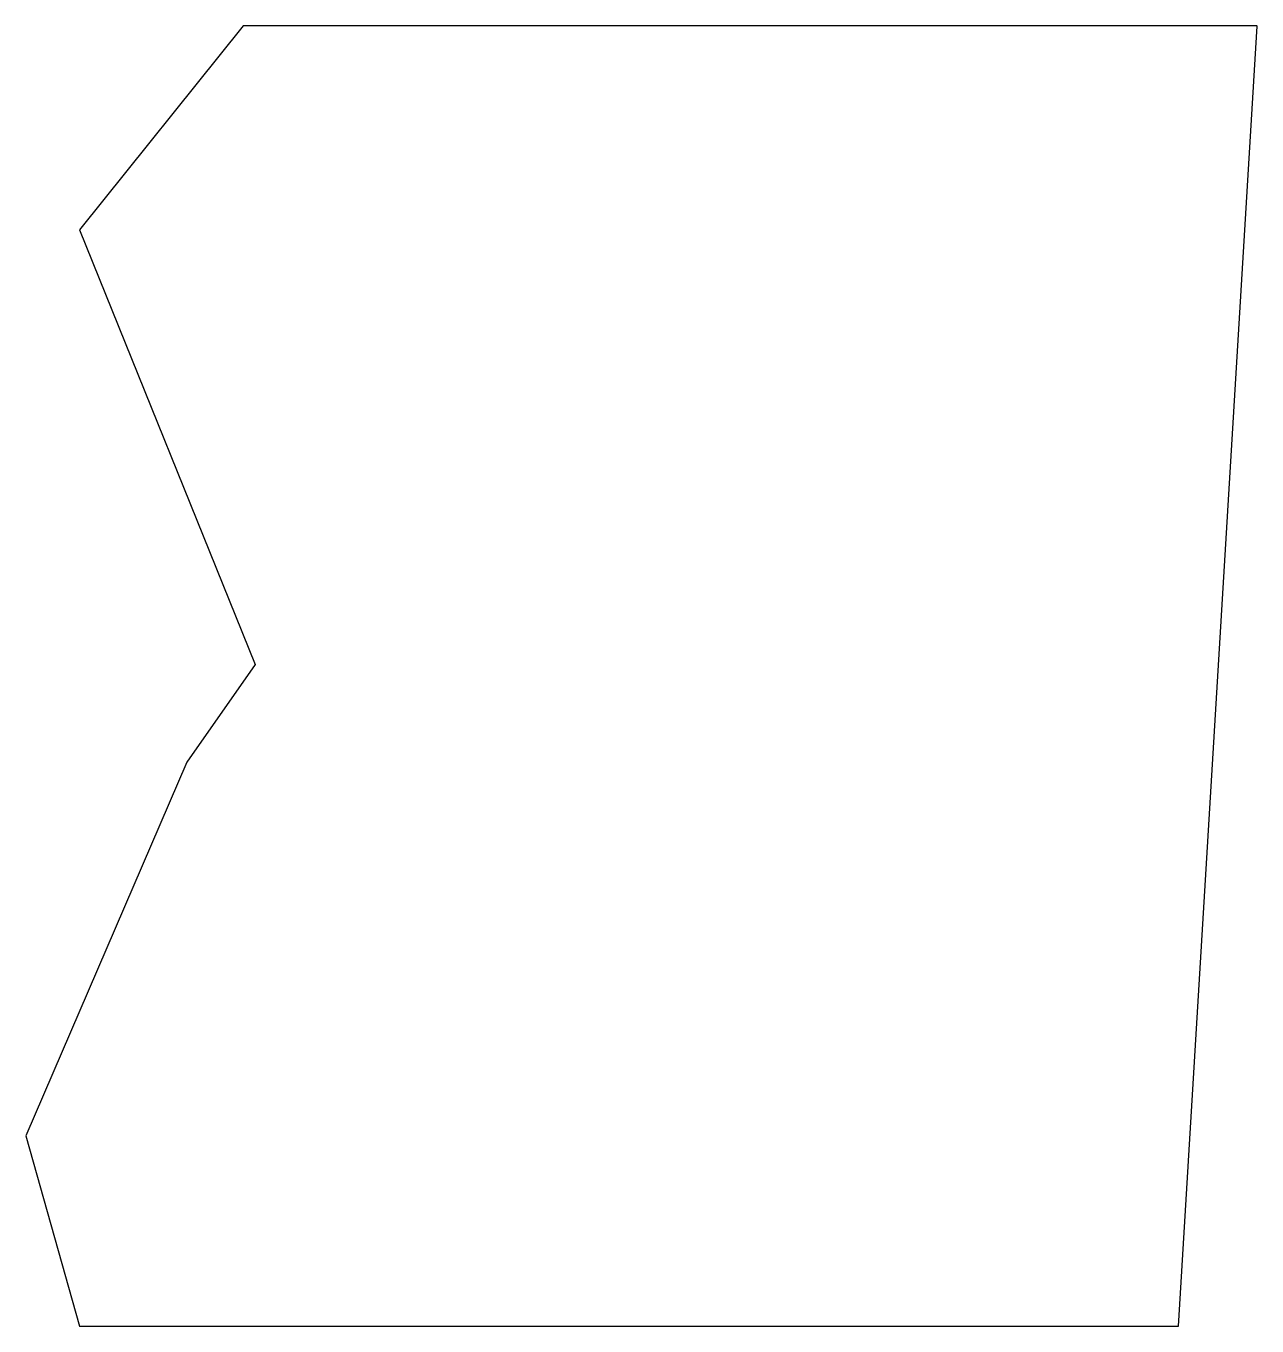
# Model space of a CAD drawing. Extents: x -2 to 43.9, y 0 to 48.5.
import ezdxf

# ---------------------------------------------------------------- set-up
doc = ezdxf.new("R2010")
doc.units = 0
doc.layers.add('1', color=7, linetype='CONTINUOUS')

msp = doc.modelspace()

# ---------------------------------------------------------------- linework, layer by layer
at = {"layer": '1', "color": 255}
for p, q in [((6.1, 48.5), (0, 40.9)), ((43.933, 48.5), (6.1, 48.5)), ((41, 0), (43.933, 48.5)), ((0, 40.9), (6.556, 24.674)), ((6.556, 24.674), (4, 21.037)), ((4, 21.037), (-2, 7.1)), ((-2, 7.1), (0, 0)), ((0, 0), (41, 0))]:
    msp.add_line(p, q, dxfattribs=at)

doc.saveas('drawing.dxf')
